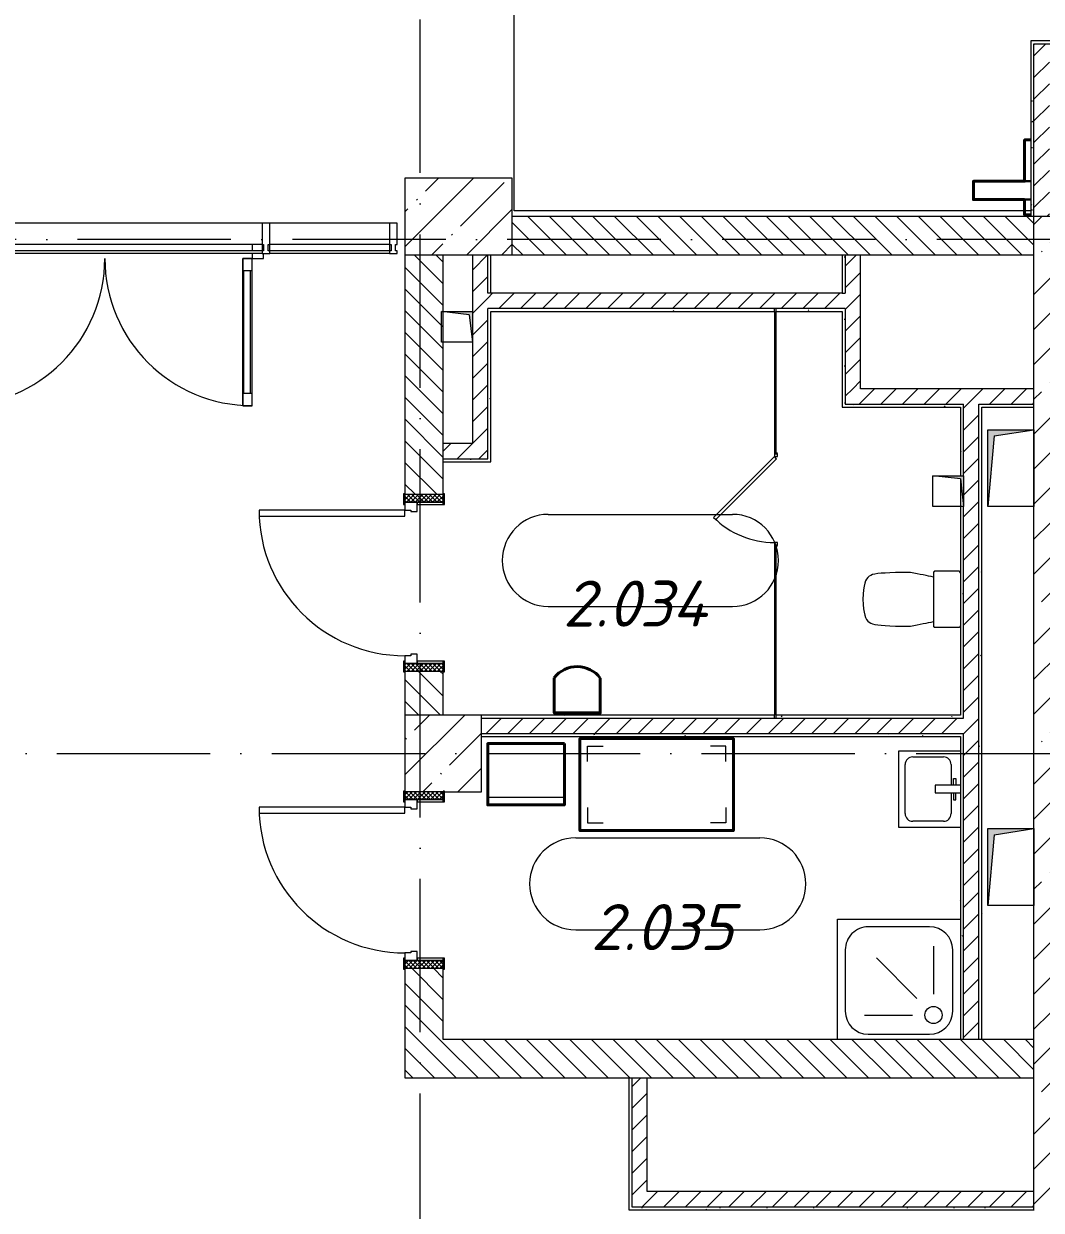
# Model space of a CAD drawing. Header units: millimetres. Extents: x -6467 to 105918, y -7090 to 92481.
# Drawn here: x 90767 to 97397, y 48954 to 56688 of the extents above; entities that cross this region are included whole.
import ezdxf

# ---------------------------------------------------------------- set-up
doc = ezdxf.new("R2010")
doc.units = ezdxf.units.MM
doc.linetypes.add('50_200_ШТРИХ_1Т_ш5_п1_п1_', pattern=[1400, 1000, -200, 0, -200])
doc.linetypes.add('IMPORT-200_ШТРИХ__ш1_п0_6_ _4_', pattern=[128000, 80000, -48000])
for name, color, linetype, lineweight, true_color in [('A-AREA-IDEN-1', 7, 'Continuous', 9, 0xaaaaaa), ('A-DOOR-1', 7, 'Continuous', 5, 0xaaaaaa), ('A-DOOR-FRAM-1', 7, 'Continuous', 9, 0xaaaaaa), ('A-DOOR-OPNG-1', 7, 'Continuous', 30, 0xaaaaaa), ('A-GENM-1', 7, 'Continuous', 9, 0xaaaaaa), ('A-WALL-2', 7, 'Continuous', 5, 0xaaaaaa), ('A-WALL-FNSH-2', 7, 'Continuous', 5, 0xaaaaaa), ('I-WALL-1', 7, 'Continuous', 5, 0x787878), ('M-EQPM-1', 7, 'Continuous', 9, 0xaaaaaa), ('M-EQPM-2', 7, 'Continuous', 9, 0xe2e2e2), ('P-SANR-FIXT-1', 7, 'Continuous', 9, 0xaaaaaa), ('мебель 2 этаж-1', 7, 'Continuous', 40, 0xaaaaaa), ('Оси-3', 7, '50_200_ШТРИХ_1Т_ш5_п1_п1_', 9, 0xaaaaaa), ('ТХ_функционал-13', 7, 'IMPORT-200_ШТРИХ__ш1_п0_6_ _4_', 20, 0xaaaaaa), ('ТХ_функционал-2', 7, 'Continuous', 40, 0xaaaaaa), ('ТХ_функционал-4', 7, 'Continuous', 20, 0xaaaaaa), ('ТХ_функционал-9', 7, 'Continuous', 30, 0xaaaaaa)]:
    doc.layers.add(name, color=color, linetype=linetype, lineweight=lineweight, true_color=true_color)
for name, color, linetype, lineweight in [('A-DETL-GENF', 7, 'Continuous', 9), ('A-DOOR', 7, 'Continuous', 9), ('A-DOOR-2', 7, 'Continuous', 5), ('A-DOOR-FRAM', 7, 'Continuous', 9), ('A-DOOR-FRAM-2', 7, 'Continuous', 5), ('A-GLAZ-CWMG', 7, 'Continuous', 9), ('A-GLAZ-CWMG-1', 7, 'Continuous', 20), ('A-WALL', 7, 'Continuous', 5), ('A-WALL-FNSH-1', 7, 'Continuous', 5), ('I-WALL', 7, 'Continuous', 5), ('S-COLS', 7, 'Continuous', 9), ('S-COLS-1', 7, 'Continuous', 5)]:
    doc.layers.add(name, color=color, linetype=linetype, lineweight=lineweight)
doc.styles.add('ISOCPEUR_I', font='isocpeui.ttf', dxfattribs={"height": 300})
pattern_1 = [(45, (0, 0), (-228.0985, 228.0985), []), (45, (228.1, 0), (-228.0985, 228.0985), [403.225, -80.645, 6.706, -73.939])]
pattern_2 = [(135, (0, 0), (-70.71068, -70.71068), [])]
pattern_3 = [(0, (0, 0), (406.4, 101.6), [6.706, -298.094, 6.706, -298.094, -1625.6]), (0, (0, 0), (406.4, 101.6), [-609.6, 6.706, -602.894, 6.706, -298.094, -711.2]), (0, (0, 0), (406.4, 101.6), [-1524, 6.706, -196.494, 6.706, -501.294]), (120, (152.4, 50.8), (-291.18818, 301.15272), [6.706, -298.094, 6.706, -298.094, -1625.6]), (120, (152.4, 50.8), (-291.18818, 301.15272), [-609.6, 6.706, -602.894, 6.706, -298.094, -711.2]), (120, (152.4, 50.8), (-291.18818, 301.15272), [-1524, 6.706, -196.494, 6.706, -501.294]), (240, (203.2, 254), (-115.21182, -402.75272), [6.706, -298.094, 6.706, -298.094, -1625.6]), (240, (203.2, 254), (-115.21182, -402.75272), [-609.6, 6.706, -602.894, 6.706, -298.094, -711.2]), (240, (203.2, 254), (-115.21182, -402.75272), [-1524, 6.706, -196.494, 6.706, -501.294])]
pattern_4 = [(45, (0, 0), (-70.71068, 70.71068), [])]
pattern_5 = [(135, (1751.41, 189.685), (-14.14214, -14.14214), []), (225, (1751.41, 189.685), (14.14214, -14.14214), [])]
pattern_6 = [(45, (-371.384, 189.685), (-14.1421, 14.1421), []), (135, (-371.384, 189.685), (-14.1421, -14.1421), [])]

# ---------------------------------------------------------------- blocks, each defined once
blk = doc.blocks.new('DOR_ДУ_распашная__1Ст_Прямоугольная2 - Вн_Д-9_ДДГ 600х1850h_С_у-29181152-АИ_План этажа Радиаторы_2')
at = {"layer": 'A-DOOR-1'}
for p, q in [((-116, 402), (-130.1, 387.8)), ((-130.1, 387.8), (265.9, -8.1)), ((280, 6), (-116, 402)), ((265.9, -8.1), (280, 6))]:
    blk.add_line(p, q, dxfattribs=at)
blk.add_arc((280, 6), 560, 135, 180, dxfattribs=at)
at = {"layer": 'A-DOOR-FRAM-1'}
for p, q in [((-280, 6), (-300, 6)), ((-280, -14), (-280, 6)), ((280, 6), (280, -14)), ((300, 6), (280, 6)), ((-300, -14), (-280, -14)), ((280, -14), (300, -14))]:
    blk.add_line(p, q, dxfattribs=at)
at = {"layer": 'A-DOOR-OPNG-1'}
for p, q in [((-300, 6), (-300, -14)), ((300, -14), (300, 6))]:
    blk.add_line(p, q, dxfattribs=at)
blk = doc.blocks.new('SND_Унитаз_Santek_HEO - Santek HEO_ 365х635х785_ выпуск-прямой_ PN4_5_ Х-резьба НР DN15_ К-гл_кон_ П DN100-V2-АИ_План этажа Радиаторы_2')
at = {"layer": 'P-SANR-FIXT-1'}
for p, q in [((-182.5, -10), (-182.5, -165.8)), ((182.5, -165.8), (182.5, -10)), ((-172.5, -175.8), (172.5, -175.8)), ((-175, -325.6), (-175, -423.4)), ((175, -423.4), (175, -325.6))]:
    blk.add_line(p, q, dxfattribs=at)
for centre, start, end in [((-172.5, -10), 90, 180), ((-172.5, -10), 105, 180), ((172.5, -10), 360, 90), ((172.5, -10), 45, 90), ((172.5, -10), 360, 30), ((-172.5, -165.8), 180, 270), ((-172.5, -165.8), 180, 210), ((-172.5, -165.8), 240, 255), ((172.5, -165.8), 270, 360), ((172.5, -165.8), 270, 315), ((172.5, -165.8), 330, 360)]:
    blk.add_arc(centre, 10, start, end, dxfattribs=at)
for points in [[(-145, -174.9), (-153.6, -214.5), (-163, -263.9), (-175, -325.6)], [(175, -325.6), (163, -263.9), (153.6, -214.5), (145, -174.9)]]:
    blk.add_open_spline(points, degree=3, dxfattribs=at)
for points, knots in [([(-175, -423.4), (-169.2, -526.5), (-168.1, -609.5), (-96, -631.3), (0, -634.5)], [0, 0, 0, 0, 0.2757876, 0.5440111, 0.5440111, 0.5440111, 0.5440111]), ([(0, -634.5), (96, -631.3), (168.1, -609.5), (169.2, -526.5), (175, -423.4)], [0, 0, 0, 0, 0.2682234, 0.5440111, 0.5440111, 0.5440111, 0.5440111])]:
    blk.add_open_spline(points, degree=3, knots=knots, dxfattribs=at)
blk = doc.blocks.new('SND_2D_Раковина1 - 400х300-V23-АИ_План этажа Радиаторы_2')
at = {"layer": 'P-SANR-FIXT-1'}
for p, q in [((-250, -220), (-250, 180)), ((-25, 180), (-25, 15)), ((25, 15), (25, 180)), ((250, 180), (250, -220)), ((-160, 120), (-25, 120)), ((-70, 150), (-25, 150)), ((-70, 135), (-70, 150)), ((-25, 135), (-70, 135)), ((70, 150), (25, 150)), ((25, 135), (70, 135)), ((25, 120), (160, 120)), ((70, 135), (70, 150)), ((-210, -130), (-210, 70)), ((-25, 15), (25, 15)), ((210, 70), (210, -130)), ((250, -220), (-250, -220)), ((160, -180), (-160, -180))]:
    blk.add_line(p, q, dxfattribs=at)
for centre, start, end in [((-160, 70), 90, 180), ((160, 70), 0, 90), ((-160, -130), 180, 270), ((160, -130), 270, 0)]:
    blk.add_arc(centre, 50, start, end, dxfattribs=at)
blk = doc.blocks.new('SND_2D_Душ - Прямоугольный 800x800-V24-АИ_План этажа Радиаторы_2')
at = {"layer": 'P-SANR-FIXT-1'}
for p, q in [((15, 800), (350, 800)), ((350, 800), (800, 800)), ((800, 800), (800, 350)), ((350, 750), (200, 750)), ((600, 750), (350, 750)), ((175, 625), (175, 310.9)), ((50, 600), (50, 200)), ((546.9, 546.9), (282.8, 282.8)), ((750, 350), (750, 600)), ((750, 200), (750, 350)), ((800, 350), (800, 0)), ((625, 175), (310.9, 175)), ((200, 50), (600, 50))]:
    blk.add_line(p, q, dxfattribs=at)
blk.add_circle((175, 175), 55.8, dxfattribs=at)
for centre, start, end in [((200, 600), 90, 180), ((600, 600), 360, 90), ((200, 200), 180, 270), ((600, 200), 270, 0)]:
    blk.add_arc(centre, 150, start, end, dxfattribs=at)
blk = doc.blocks.new('110_Дверь_СКБ_1Ст_Внутренняя - СОШ_Д-04_Дв_1150_900_x2100h_туалет для мальчиков_ туалет для девочек-25551690-АИ_План этажа Радиаторы_2')
at = {"layer": 'A-DOOR-2'}
h = blk.add_hatch(dxfattribs=at)
h.set_pattern_fill('FP_50', color=256, style=0, pattern_type=2)
h.set_pattern_definition(pattern_5)
h.paths.add_polyline_path([(537.5, -125), (587.5, -125), (587.5, 125), (537.5, 125)])
at = {"layer": 'A-DOOR-FRAM-2'}
h = blk.add_hatch(dxfattribs=at)
h.set_pattern_fill('FP_51', color=256, style=0, pattern_type=2)
h.set_pattern_definition(pattern_6)
h.paths.add_polyline_path([(-562.5, -125), (-512.5, -125), (-512.5, 125), (-562.5, 125)])
at = {"layer": 'A-DOOR'}
for p, q in [((487.5, 1075), (447.5, 1075)), ((447.5, 1075), (447.5, 125)), ((487.5, 125), (487.5, 1075)), ((447.5, 125), (487.5, 125))]:
    blk.add_line(p, q, dxfattribs=at)
at = {"layer": 'A-DOOR-2'}
blk.add_arc((487.5, 125), 950, 90, 180, dxfattribs=at)
at = {"layer": 'A-DOOR-FRAM'}
for p, q in [((-497.5, 133), (-567.5, 133)), ((-567.5, 133), (-567.5, 125)), ((-567.5, 125), (-497.5, 125)), ((-512.5, 125), (-562.5, 125)), ((-562.5, 125), (-562.5, -125)), ((-462.5, 125), (-512.5, 125)), ((-512.5, 125), (-512.5, 45)), ((-512.5, -125), (-512.5, 125)), ((-497.5, 125), (-512.5, 125)), ((-512.5, 125), (-512.5, 124)), ((-512.5, 124), (-497.5, 124)), ((-497.5, 125), (-497.5, 133)), ((-497.5, 124), (-497.5, 125)), ((-462.5, 85), (-462.5, 125)), ((-452.5, 85), (-462.5, 85)), ((-452.5, 45), (-452.5, 85)), ((487.5, 85), (477.5, 85)), ((477.5, 85), (477.5, 45)), ((487.5, 125), (487.5, 85)), ((537.5, 125), (487.5, 125)), ((592.5, 133), (522.5, 133)), ((522.5, 133), (522.5, 125)), ((537.5, 125), (522.5, 125)), ((522.5, 125), (522.5, 124)), ((522.5, 125), (592.5, 125)), ((522.5, 124), (537.5, 124)), ((537.5, 45), (537.5, 125)), ((587.5, 125), (537.5, 125)), ((537.5, 125), (537.5, -125)), ((537.5, 124), (537.5, 125)), ((587.5, -125), (587.5, 125)), ((592.5, 125), (592.5, 133)), ((-512.5, 45), (-452.5, 45)), ((-497.5, 45), (-512.5, 45)), ((-512.5, 45), (-512.5, -125)), ((-497.5, -125), (-497.5, 45)), ((477.5, 45), (537.5, 45)), ((537.5, 45), (522.5, 45)), ((522.5, 45), (522.5, -125)), ((537.5, -125), (537.5, 45)), ((-497.5, -125), (-567.5, -125)), ((-567.5, -125), (-567.5, -133)), ((-567.5, -133), (-497.5, -133)), ((-562.5, -125), (-512.5, -125)), ((-512.5, -125), (-497.5, -125)), ((-497.5, -133), (-497.5, -125)), ((522.5, -125), (537.5, -125)), ((592.5, -125), (522.5, -125)), ((522.5, -125), (522.5, -133)), ((522.5, -133), (592.5, -133)), ((537.5, -125), (587.5, -125)), ((592.5, -133), (592.5, -125))]:
    blk.add_line(p, q, dxfattribs=at)
blk = doc.blocks.new('Дверь_Витражная_СКБ_2Ст - ДВВ_ДАО_СОШ_Коридор EIW60-23200321-АИ_План этажа Радиаторы_2')
at = {"layer": 'A-DETL-GENF'}
for p, q in [((-960, 40), (-960, 0)), ((-960, 0), (-960, 40)), ((960, 40), (960, 0)), ((960, 40), (960, 0)), ((-1035, -50), (-1035, -17)), ((-1035, -17), (-1035, -50)), ((-960, -50), (-1035, -50)), ((-1035, -50), (-960, -50)), ((-960, -17), (-960, -50)), ((-960, -50), (-960, -17)), ((-900, -50), (-960, -50)), ((-960, -1010), (-960, -50)), ((-900, -50), (-960, -50)), ((-960, -50), (-960, -1010)), ((-900, -1010), (-900, -50)), ((-900, -1010), (-900, -50)), ((900, -50), (960, -50)), ((900, -1010), (900, -50)), ((900, -50), (900, -1010)), ((960, -50), (900, -50)), ((960, -17), (960, -50)), ((960, -17), (960, -50)), ((960, -1010), (960, -50)), ((960, -1010), (960, -50)), ((960, -50), (1035, -50)), ((960, -50), (1035, -50)), ((1035, -50), (1035, -17)), ((1035, -50), (1035, -17)), ((-960, -130), (-900, -130)), ((-950, -930), (-950, -130)), ((-906, -930), (-906, -130)), ((960, -130), (900, -130)), ((906, -930), (906, -130)), ((950, -930), (950, -130)), ((-960, -930), (-900, -930)), ((960, -930), (900, -930)), ((-960, -1010), (-900, -1010)), ((-960, -1010), (-900, -1010)), ((960, -1010), (900, -1010)), ((900, -1010), (960, -1010))]:
    blk.add_line(p, q, dxfattribs=at)
at = {"layer": 'A-DOOR-2'}
for p, q in [((-960, -1010), (-960, -50)), ((960, -1010), (960, -50))]:
    blk.add_line(p, q, dxfattribs=at)
for centre, start, end in [((-960, -50), 270, 0), ((960, -50), 180, 270)]:
    blk.add_arc(centre, 960, start, end, dxfattribs=at)
blk = doc.blocks.new('Прямоугольный импост - Импост структурный с накладкой - 180мм-21819183-АИ_План этажа Радиаторы_2')
at = {"layer": 'A-GLAZ-CWMG'}
for p, q in [((9600, 11206), (9600, 13256)), ((9617, 13256), (9657, 13256)), ((9617, 11206), (9617, 13256)), ((9657, 11206), (9657, 13256)), ((9797, 11206), (9797, 13256)), ((9657, 11206), (9617, 11206))]:
    blk.add_line(p, q, dxfattribs=at)
blk = doc.blocks.new('Прямоугольный импост - Импост структурный с накладкой - 180мм-26307533-АИ_План этажа Радиаторы_2')
at = {"layer": 'A-GLAZ-CWMG'}
for p, q in [((93150, 55388), (92370, 55388)), ((92370, 55208), (92370, 55248)), ((93150, 55248), (92370, 55248)), ((93150, 55248), (93150, 55208)), ((93150, 55208), (92370, 55208)), ((93150, 55191), (92370, 55191))]:
    blk.add_line(p, q, dxfattribs=at)
blk = doc.blocks.new('Прямоугольный импост - Импост структурный с накладкой - 180мм-20786475-АИ_План этажа Радиаторы_2')
at = {"layer": 'A-GLAZ-CWMG-1'}
for p, q in [((-25, 0), (-25, 17)), ((-25, 17), (25, 17)), ((-15, 0), (-25, 0)), ((-15, -40), (-15, 0)), ((25, 0), (15, 0)), ((15, 0), (15, -40)), ((25, 17), (25, 0)), ((-25, -180), (-25, -40)), ((-25, -40), (-15, -40)), ((15, -40), (25, -40)), ((25, -40), (25, -180)), ((25, -180), (-25, -180))]:
    blk.add_line(p, q, dxfattribs=at)
blk = doc.blocks.new('110_Дверь_СКБ_1Ст_Внутренняя - СОШ_Д-04_Дв_1150_900_x2100h_туалет для мальчиков_ туалет для девочек-25540137-АИ_План этажа Радиаторы_2')
at = {"layer": 'A-DOOR-2'}
h = blk.add_hatch(dxfattribs=at)
h.set_pattern_fill('FP_50', color=256, style=0, pattern_type=2)
h.set_pattern_definition(pattern_5)
h.paths.add_polyline_path([(587.5, -125), (587.5, 125), (537.5, 125), (537.5, -125)])
at = {"layer": 'A-DOOR-FRAM-2'}
h = blk.add_hatch(dxfattribs=at)
h.set_pattern_fill('FP_51', color=256, style=0, pattern_type=2)
h.set_pattern_definition(pattern_6)
h.paths.add_polyline_path([(-512.5, -125), (-512.5, 125), (-562.5, 125), (-562.5, -125)])
at = {"layer": 'A-DOOR'}
for p, q in [((487.5, 1075), (447.5, 1075)), ((447.5, 1075), (447.5, 125)), ((487.5, 125), (487.5, 1075)), ((447.5, 125), (487.5, 125))]:
    blk.add_line(p, q, dxfattribs=at)
at = {"layer": 'A-DOOR-2'}
blk.add_arc((487.5, 125), 950, 90, 180, dxfattribs=at)
at = {"layer": 'A-DOOR-FRAM'}
for p, q in [((-497.5, 133), (-567.5, 133)), ((-567.5, 133), (-567.5, 125)), ((-567.5, 125), (-497.5, 125)), ((-512.5, 125), (-562.5, 125)), ((-562.5, 125), (-562.5, -125)), ((-462.5, 125), (-512.5, 125)), ((-512.5, 125), (-512.5, 45)), ((-512.5, -125), (-512.5, 125)), ((-497.5, 125), (-512.5, 125)), ((-512.5, 125), (-512.5, 124)), ((-512.5, 124), (-497.5, 124)), ((-497.5, 125), (-497.5, 133)), ((-497.5, 124), (-497.5, 125)), ((-462.5, 85), (-462.5, 125)), ((-452.5, 85), (-462.5, 85)), ((-452.5, 45), (-452.5, 85)), ((487.5, 85), (477.5, 85)), ((477.5, 85), (477.5, 45)), ((487.5, 125), (487.5, 85)), ((537.5, 125), (487.5, 125)), ((592.5, 133), (522.5, 133)), ((522.5, 133), (522.5, 125)), ((537.5, 125), (522.5, 125)), ((522.5, 125), (522.5, 124)), ((522.5, 125), (592.5, 125)), ((522.5, 124), (537.5, 124)), ((537.5, 45), (537.5, 125)), ((587.5, 125), (537.5, 125)), ((537.5, 125), (537.5, -125)), ((537.5, 124), (537.5, 125)), ((587.5, -125), (587.5, 125)), ((592.5, 125), (592.5, 133)), ((-512.5, 45), (-452.5, 45)), ((-497.5, 45), (-512.5, 45)), ((-512.5, 45), (-512.5, -125)), ((-497.5, -125), (-497.5, 45)), ((477.5, 45), (537.5, 45)), ((537.5, 45), (522.5, 45)), ((522.5, 45), (522.5, -125)), ((537.5, -125), (537.5, 45)), ((-497.5, -125), (-567.5, -125)), ((-567.5, -125), (-567.5, -133)), ((-567.5, -133), (-497.5, -133)), ((-562.5, -125), (-512.5, -125)), ((-512.5, -125), (-497.5, -125)), ((-497.5, -133), (-497.5, -125)), ((522.5, -125), (537.5, -125)), ((592.5, -125), (522.5, -125)), ((522.5, -125), (522.5, -133)), ((522.5, -133), (592.5, -133)), ((537.5, -125), (587.5, -125)), ((592.5, -133), (592.5, -125))]:
    blk.add_line(p, q, dxfattribs=at)
blk = doc.blocks.new('BSC_Колонна _Прямоугольная - 500х700-V316-АИ_План этажа Радиаторы_2')
at = {"layer": 'S-COLS-1'}
h = blk.add_hatch(dxfattribs=at)
h.set_pattern_fill('FP_212', color=256, style=0, pattern_type=2)
h.set_pattern_definition([(315, (-55431.04, 93600), (228.0985, 228.0985), []), (315, (-55431.04, 93371.9), (228.0985, 228.0985), [403.225, -80.645, 6.706, -73.939])])
h.paths.add_polyline_path([(-250, 350), (-250, -350), (250, -350), (250, 350)])
for p, q in [((250, 350), (-250, 350)), ((-250, 350), (-250, -350)), ((250, -350), (250, 350)), ((-250, -350), (250, -350))]:
    blk.add_line(p, q, dxfattribs=at)
blk = doc.blocks.new('Канал вертикальный прямоугольный - Шахта - значок проема-24087344-АИ_План этажа Радиаторы_2')
at = {"layer": 'M-EQPM-2'}
blk.add_hatch(color=256, dxfattribs=at).paths.add_polyline_path([(-150, -250), (-110, 210), (150, 250), (-150, 250), (-150, 244.5)])
at = {"layer": 'M-EQPM-1'}
for p, q in [((-150, -250), (-150, 250)), ((-150, 250), (150, 250)), ((-110, 210), (150, 250)), ((150, 250), (150, -250)), ((-110, 210), (-150, -250)), ((150, -250), (-150, -250))]:
    blk.add_line(p, q, dxfattribs=at)
blk = doc.blocks.new('Канал вертикальный прямоугольный - Шахта - значок проема-24087360-АИ_План этажа Радиаторы_2')
at = {"layer": 'M-EQPM-2'}
blk.add_hatch(color=256, dxfattribs=at).paths.add_polyline_path([(100, 100), (-100, 100), (-100, -100), (-80, 80)])
at = {"layer": 'M-EQPM-1'}
for p, q in [((-100, -100), (-100, 100)), ((-100, 100), (100, 100)), ((-80, 80), (-100, -100)), ((-80, 80), (100, 100)), ((100, 100), (100, -100)), ((100, -100), (-100, -100))]:
    blk.add_line(p, q, dxfattribs=at)
blk = doc.blocks.new('Канал вертикальный прямоугольный - Шахта - значок проема-24087362-АИ_План этажа Радиаторы_2')
at = {"layer": 'M-EQPM-2'}
blk.add_hatch(color=256, dxfattribs=at).paths.add_polyline_path([(100, 100), (-100, 100), (-100, -100), (-80, 80)])
at = {"layer": 'M-EQPM-1'}
for p, q in [((-100, -100), (-100, 100)), ((-100, 100), (100, 100)), ((-80, 80), (-100, -100)), ((-80, 80), (100, 100)), ((100, 100), (100, -100)), ((100, -100), (-100, -100))]:
    blk.add_line(p, q, dxfattribs=at)
blk = doc.blocks.new('BSC_Колонна _Прямоугольная - 500х500-V366-АИ_План этажа Радиаторы_2')
at = {"layer": 'S-COLS-1'}
h = blk.add_hatch(dxfattribs=at)
h.set_pattern_fill('FP_252', color=256, style=0, pattern_type=2)
h.set_pattern_definition([(45, (-93500, -51931.04), (-228.0985, 228.0985), []), (45, (-93271.9, -51931.04), (-228.0985, 228.0985), [403.225, -80.645, 6.706, -73.939])])
h.paths.add_polyline_path([(0, -250), (0, -245), (8, -245), (8, -250), (250, -250), (250, 250), (-250, 250), (-250, -250)])
for p, q in [((250, 250), (-250, 250)), ((-250, 250), (-250, -245)), ((250, -250), (250, 250)), ((8, -250), (250, -250))]:
    blk.add_line(p, q, dxfattribs=at)
blk = doc.blocks.new('АР_Перемычка1 - АР_Перемычка-25551726-АИ_План этажа Радиаторы_2')
at = {"layer": 'A-GENM-1'}
blk.add_line((-250, -125), (-242, -125), dxfattribs=at)
blk = doc.blocks.new('АР_Перемычка1 - АР_Перемычка-25538977-АИ_План этажа Радиаторы_2')
at = {"layer": 'A-GENM-1'}
blk.add_line((-250, -125), (-243, -125), dxfattribs=at)
blk = doc.blocks.new('мебель 2 этаж-28800768-АИ_План этажа Радиаторы_2')
at = {"layer": 'ТХ_функционал-13', "flags": 128}
blk.add_lwpolyline([(99593.5, 57184.2), (96225.5, 57184.2), (96225.5, 64491.2)], dxfattribs=at)
at = {"layer": 'ТХ_функционал-2', "flags": 128}
for points in [[(99593.5, 57645.3), (99552.2, 57645.3), (99552.2, 57375.7), (99218.4, 57375.7), (99218.4, 57257), (99552.2, 57257), (99552.2, 57156.3), (99593.7, 57156.3)], [(96787.4, 54137.2), (96787.4, 53910.8), (96487.4, 53910.8), (96487.4, 54140)]]:
    blk.add_lwpolyline(points, dxfattribs=at)
for points in [[(96553.3, 53710.7), (96053.3, 53710.7), (96053.3, 53310.7), (96553.3, 53310.7)], [(96654.9, 53743.2), (96654.9, 53143.2), (97654.9, 53143.2), (97654.9, 53743.2)], [(96654.9, 53143.2), (97654.9, 53143.2), (97654.9, 53743.2), (96654.9, 53743.2)]]:
    blk.add_lwpolyline(points, close=True, dxfattribs=at)
at = {"layer": 'ТХ_функционал-2'}
blk.add_arc((96636.3, 54022.7), 189.6, 37.15172, 141.75467, dxfattribs=at)
at = {"layer": 'ТХ_функционал-4'}
blk.add_line((96053.3, 53360.7), (96553.3, 53360.7), dxfattribs=at)
at = {"layer": 'ТХ_функционал-4', "flags": 128}
for points in [[(99552.2, 57375.7), (99552.2, 57645.3), (99593.5, 57645.3)], [(99593.7, 57156.3), (99552.2, 57156.3), (99552.2, 57257)], [(96704.9, 53593.2), (96704.9, 53693.2), (96804.9, 53693.2)], [(97604.9, 53593.2), (97604.9, 53693.2), (97504.9, 53693.2)], [(96704.9, 53293.2), (96704.9, 53193.2), (96804.9, 53193.2)], [(97604.9, 53293.2), (97604.9, 53193.2), (97504.9, 53193.2)]]:
    blk.add_lwpolyline(points, dxfattribs=at)
at = {"layer": 'ТХ_функционал-9', "flags": 128}
blk.add_lwpolyline([(99593.5, 57257), (99218.4, 57257), (99218.4, 57375.7), (99593.5, 57375.7)], dxfattribs=at)
blk = doc.blocks.new('AAR_СКБ_Марка_помещения_1_5 ммп - Номер-27962133-АИ_План этажа Радиаторы_2')
at = {"layer": 'A-AREA-IDEN-1'}
for p, q in [((-2.987, 3), (3.013, 3)), ((-2.987, 0), (3.013, 0))]:
    blk.add_line(p, q, dxfattribs=at)
for centre, start, end in [((-2.987, 1.5), 90, 270), ((3.013, 1.5), 270, 90)]:
    blk.add_arc(centre, 1.5, start, end, dxfattribs=at)

msp = doc.modelspace()

# ---------------------------------------------------------------- hatches: boundary and pattern name
at = {"layer": 'A-WALL'}
h = msp.add_hatch(dxfattribs=at)
h.set_pattern_fill('FP_1', color=256, style=0, pattern_type=2)
h.set_pattern_definition(pattern_1)
h.paths.add_polyline_path([(100750, 55181), (100750, 55431), (97350, 55431), (97350, 55181), (99166.3, 55181)])
h = msp.add_hatch(dxfattribs=at)
h.set_pattern_fill('FP_1', color=256, style=0, pattern_type=2)
h.set_pattern_definition(pattern_1)
h.paths.add_polyline_path([(97600, 47081), (97600, 47296), (97350, 47296), (97350, 47081)])
h.paths.add_polyline_path([(97600, 48946), (97600, 55181), (97350, 55181), (97350, 48946), (97505.3, 48946)])
at = {"layer": 'I-WALL'}
h = msp.add_hatch(dxfattribs=at)
h.set_pattern_fill('FP_4', color=256, style=0, pattern_type=2)
h.set_pattern_definition(pattern_4)
h.paths.add_polyline_path([(97350, 55431), (97450, 55431), (97450, 56556), (97350, 56556), (97350, 56002.4)])
h = msp.add_hatch(dxfattribs=at)
h.set_pattern_fill('FP_2', color=256, style=0, pattern_type=2)
h.set_pattern_definition(pattern_2)
h.paths.add_polyline_path([(97350, 55181), (97350, 55431), (93950, 55431), (93950, 55181), (96220, 55181)])
h = msp.add_hatch(dxfattribs=at)
h.set_pattern_fill('FP_2', color=256, style=0, pattern_type=2)
h.set_pattern_definition(pattern_2)
h.paths.add_polyline_path([(93250, 49816), (93500, 49816), (93500, 50531), (93250, 50531), (93250, 50371)])
h.paths.add_polyline_path([(93250, 52181), (93500, 52181), (93500, 52468), (93250, 52468), (93250, 52463)])
h.paths.add_polyline_path([(93250, 53618), (93500, 53618), (93500, 54809.9), (93500, 54811), (93500, 55181), (93250, 55181), (93250, 53623)])
h = msp.add_hatch(dxfattribs=at)
h.set_pattern_fill('FP_4', color=256, style=0, pattern_type=2)
h.set_pattern_definition(pattern_4)
h.paths.add_polyline_path([(93790, 53951), (93790, 55181), (93690, 55181), (93690, 53951)])
h = msp.add_hatch(dxfattribs=at)
h.set_pattern_fill('FP_4', color=256, style=0, pattern_type=2)
h.set_pattern_definition(pattern_4)
h.paths.add_polyline_path([(96220, 54308.3), (96220, 55181), (96120, 55181), (96120, 54308.3)])
h = msp.add_hatch(dxfattribs=at)
h.set_pattern_fill('FP_4', color=256, style=0, pattern_type=2)
h.set_pattern_definition(pattern_4)
h.paths.add_polyline_path([(93790, 54831), (96120, 54831), (96120, 54931), (93790, 54931)])
h = msp.add_hatch(dxfattribs=at)
h.set_pattern_fill('FP_4', color=256, style=0, pattern_type=2)
h.set_pattern_definition(pattern_4)
h.paths.add_polyline_path([(96890, 54208.3), (97350, 54208.3), (97350, 54308.3), (96120, 54308.3), (96120, 54208.3)])
h = msp.add_hatch(dxfattribs=at)
h.set_pattern_fill('FP_4', color=256, style=0, pattern_type=2)
h.set_pattern_definition(pattern_4)
h.paths.add_polyline_path([(96990, 50066), (96990, 54208.3), (96890, 54208.3), (96890, 50066)])
h = msp.add_hatch(dxfattribs=at)
h.set_pattern_fill('FP_4', color=256, style=0, pattern_type=2)
h.set_pattern_definition(pattern_4)
h.paths.add_polyline_path([(93500, 53851), (93790, 53851), (93790, 53951), (93500, 53951)])
h = msp.add_hatch(dxfattribs=at)
h.set_pattern_fill('FP_4', color=256, style=0, pattern_type=2)
h.set_pattern_definition(pattern_4)
h.paths.add_polyline_path([(96890, 52061), (96890, 52161), (93750, 52161), (93750, 52061), (96870, 52061)])
h = msp.add_hatch(dxfattribs=at)
h.set_pattern_fill('FP_2', color=256, style=0, pattern_type=2)
h.set_pattern_definition(pattern_2)
h.paths.add_polyline_path([(95844.3, 49816), (97350, 49816), (97350, 50066), (93500, 50066), (93500, 49816)])
h = msp.add_hatch(dxfattribs=at)
h.set_pattern_fill('FP_4', color=256, style=0, pattern_type=2)
h.set_pattern_definition(pattern_4)
h.paths.add_polyline_path([(94730, 48976), (94830, 48976), (94830, 49816), (94730, 49816)])
h = msp.add_hatch(dxfattribs=at)
h.set_pattern_fill('FP_4', color=256, style=0, pattern_type=2)
h.set_pattern_definition(pattern_4)
h.paths.add_polyline_path([(97350, 48976), (97350, 49076), (94830, 49076), (94830, 48976), (95844.3, 48976)])
at = {"layer": 'I-WALL-1'}
h = msp.add_hatch(dxfattribs=at)
h.set_pattern_fill('FP_3', color=256, style=0, pattern_type=2)
h.set_pattern_definition(pattern_3)
h.paths.add_polyline_path([(97330, 55431), (97350, 55431), (97350, 56576), (97330, 56576), (97330, 56002.4)])
h = msp.add_hatch(dxfattribs=at)
h.set_pattern_fill('FP_3', color=256, style=0, pattern_type=2)
h.set_pattern_definition(pattern_3)
h.paths.add_polyline_path([(100850, 56556), (100870, 56556), (100870, 56576), (97350, 56576), (97350, 56556), (100827.3, 56556)])
h = msp.add_hatch(dxfattribs=at)
h.set_pattern_fill('FP_3', color=256, style=0, pattern_type=2)
h.set_pattern_definition(pattern_3)
h.paths.add_polyline_path([(93790, 53851), (93810, 53851), (93810, 54831), (93790, 54831), (93790, 53951)])
h.paths.add_polyline_path([(93810, 54931), (93810, 55181), (93790, 55181), (93790, 54931)])
h = msp.add_hatch(dxfattribs=at)
h.set_pattern_fill('FP_3', color=256, style=0, pattern_type=2)
h.set_pattern_definition(pattern_3)
h.paths.add_polyline_path([(96100, 54208.3), (96120, 54208.3), (96120, 54831), (96100, 54831), (96100, 54308.3)])
h.paths.add_polyline_path([(96100, 54931), (96120, 54931), (96120, 55181), (96100, 55181)])
h = msp.add_hatch(dxfattribs=at)
h.set_pattern_fill('FP_3', color=256, style=0, pattern_type=2)
h.set_pattern_definition(pattern_3)
h.paths.add_polyline_path([(95658, 54811), (95658, 54831), (93810, 54831), (93810, 54811), (94183.3, 54811)])
h.paths.add_polyline_path([(96100, 54811), (96100, 54831), (95670, 54831), (95670, 54811), (95844.3, 54811)])
h = msp.add_hatch(dxfattribs=at)
h.set_pattern_fill('FP_3', color=256, style=0, pattern_type=2)
h.set_pattern_definition(pattern_3)
h.paths.add_polyline_path([(96990, 54188.3), (97350, 54188.3), (97350, 54208.3), (96990, 54208.3)])
h.paths.add_polyline_path([(96100, 54188.3), (96890, 54188.3), (96890, 54208.3), (96100, 54208.3)])
h = msp.add_hatch(dxfattribs=at)
h.set_pattern_fill('FP_3', color=256, style=0, pattern_type=2)
h.set_pattern_definition(pattern_3)
h.paths.add_polyline_path([(96890, 50066), (96890, 52061), (96870, 52061), (96870, 50066)])
h.paths.add_polyline_path([(96890, 52161), (96890, 53541), (96870, 53721), (96870, 52161)])
h.paths.add_polyline_path([(96885.5, 53741), (96890, 53741), (96890, 54188.3), (96870, 54188.3), (96870, 53741)])
h = msp.add_hatch(dxfattribs=at)
h.set_pattern_fill('FP_3', color=256, style=0, pattern_type=2)
h.set_pattern_definition(pattern_3)
h.paths.add_polyline_path([(96990, 50066), (97010, 50066), (97010, 54188.3), (96990, 54188.3), (96990, 50371)])
h = msp.add_hatch(dxfattribs=at)
h.set_pattern_fill('FP_3', color=256, style=0, pattern_type=2)
h.set_pattern_definition(pattern_3)
h.paths.add_polyline_path([(93500, 53831), (93810, 53831), (93810, 53851), (93500, 53851)])
h = msp.add_hatch(dxfattribs=at)
h.set_pattern_fill('FP_3', color=256, style=0, pattern_type=2)
h.set_pattern_definition(pattern_3)
h.paths.add_polyline_path([(96674.8, 52161), (96870, 52161), (96870, 52181), (95670, 52181), (95670, 52161), (95844.3, 52161)])
h.paths.add_polyline_path([(95658, 52161), (95658, 52181), (93750, 52181), (93750, 52161), (94183.3, 52161)])
h = msp.add_hatch(dxfattribs=at)
h.set_pattern_fill('FP_3', color=256, style=0, pattern_type=2)
h.set_pattern_definition(pattern_3)
h.paths.add_polyline_path([(95844.3, 52041), (96870, 52041), (96870, 52061), (93750, 52061), (93750, 52041), (94183.3, 52041)])
h = msp.add_hatch(dxfattribs=at)
h.set_pattern_fill('FP_3', color=256, style=0, pattern_type=2)
h.set_pattern_definition(pattern_3)
h.paths.add_polyline_path([(94730, 48956), (94730, 49816), (94710, 49816), (94710, 48956)])
h = msp.add_hatch(dxfattribs=at)
h.set_pattern_fill('FP_3', color=256, style=0, pattern_type=2)
h.set_pattern_definition(pattern_3)
h.paths.add_polyline_path([(97350, 48956), (97350, 48976), (94730, 48976), (94730, 48956), (95844.3, 48956)])

# ---------------------------------------------------------------- linework, layer by layer
at = {"layer": 'A-WALL'}
for p, q in [((97350, 56556), (100850, 56556)), ((97350, 55431), (97350, 56556)), ((100750, 55431), (93950, 55431)), ((97350, 48951), (97350, 55431)), ((93250, 55181), (93250, 53623)), ((93500, 54811), (93500, 55181)), ((93790, 54931), (93790, 55181)), ((93950, 55181), (97350, 55181)), ((96120, 55181), (96120, 54931)), ((93810, 54931), (93790, 54931)), ((96100, 54931), (96120, 54931)), ((93500, 53623), (93500, 54809.9)), ((93790, 53851), (93790, 54831)), ((96120, 54831), (93790, 54831)), ((96120, 54831), (96120, 54208.3)), ((96120, 54208.3), (96890, 54208.3)), ((96890, 53741), (96890, 54208.3)), ((96990, 50066), (96990, 54208.3)), ((96990, 54208.3), (97350, 54208.3)), ((93500, 53851), (93790, 53851)), ((96890, 52161), (96890, 53541)), ((93250, 52463), (93250, 52181)), ((93500, 52181), (93500, 52463)), ((93750, 52161), (96890, 52161)), ((93750, 52061), (96890, 52061)), ((96890, 50066), (96890, 52061)), ((93250, 50526), (93250, 49816)), ((93500, 50066), (93500, 50526)), ((97350, 50066), (93500, 50066)), ((93250, 49816), (97350, 49816)), ((94730, 49816), (94730, 48976)), ((94730, 48976), (97350, 48976))]:
    msp.add_line(p, q, dxfattribs=at)
at = {"layer": 'A-WALL-2'}
for p, q in [((95658, 54811), (95658, 54831)), ((95670, 54811), (95670, 54831)), ((95658, 52161), (95658, 52181)), ((95670, 52161), (95670, 52181))]:
    msp.add_line(p, q, dxfattribs=at)
at = {"layer": 'A-WALL-FNSH-1'}
for p, q in [((100870, 56576), (97330, 56576)), ((97330, 56576), (97330, 55431)), ((93690, 55181), (93690, 54811)), ((93810, 54931), (93810, 55181)), ((96100, 55181), (96100, 54931)), ((96220, 54308.3), (96220, 55181)), ((96100, 54931), (93810, 54931)), ((93810, 54811), (95658, 54811)), ((93810, 53831), (93810, 54811)), ((95670, 54811), (96100, 54811)), ((96100, 54811), (96100, 54188.3)), ((93690, 54611), (93690, 53951)), ((97350, 54308.3), (96220, 54308.3)), ((96100, 54188.3), (96870, 54188.3)), ((96870, 54188.3), (96870, 53741)), ((97010, 50066), (97010, 54188.3)), ((97010, 54188.3), (97350, 54188.3)), ((93690, 53951), (93500, 53951)), ((93500, 53831), (93810, 53831)), ((96870, 53721), (96870, 52181)), ((95658, 52181), (93750, 52181)), ((96870, 52181), (95670, 52181)), ((93750, 52041), (96870, 52041)), ((96870, 52041), (96870, 50066)), ((94710, 49816), (94710, 48956)), ((94830, 49076), (94830, 49816)), ((97350, 49076), (94830, 49076)), ((97350, 48956), (97350, 49076)), ((94710, 48956), (97350, 48956))]:
    msp.add_line(p, q, dxfattribs=at)
at = {"layer": 'A-WALL-FNSH-2'}
for p, q in [((95658, 54811), (95658, 53886)), ((95670, 53886), (95670, 54811)), ((95658, 53286), (95658, 52181)), ((95670, 52181), (95670, 53286))]:
    msp.add_line(p, q, dxfattribs=at)
at = {"layer": 'Оси-3'}
for p, q in [((93350, -5889.7), (93350, 91281)), ((104718, 55281), (-5267.3, 55281)), ((68580.7, 51931), (104718, 51931))]:
    msp.add_line(p, q, dxfattribs=at)

# ---------------------------------------------------------------- block references
at = {"layer": 'A-AREA-IDEN-1', "xscale": 199.9999999999999, "yscale": 199.9999999999999, "zscale": 199.9999999999999}
for p in [(94782.5, 52889.5), (94960.7, 50781.1)]:
    msp.add_blockref('AAR_СКБ_Марка_помещения_1_5 ммп - Номер-27962133-АИ_План этажа Радиаторы_2', p, dxfattribs=at)
at = {"layer": 'A-DOOR-1', "rotation": 90}
msp.add_blockref('DOR_ДУ_распашная__1Ст_Прямоугольная2 - Вн_Д-9_ДДГ 600х1850h_С_у-29181152-АИ_План этажа Радиаторы_2', (95664, 53586), dxfattribs=at)
at = {"layer": 'A-DOOR-2'}
msp.add_blockref('Дверь_Витражная_СКБ_2Ст - ДВВ_ДАО_СОШ_Коридор EIW60-23200321-АИ_План этажа Радиаторы_2', (91295, 55208), dxfattribs=at)
at = {"layer": 'A-DOOR-2', "rotation": 89.9999999999999}
for name, p in [('110_Дверь_СКБ_1Ст_Внутренняя - СОШ_Д-04_Дв_1150_900_x2100h_туалет для мальчиков_ туалет для девочек-25540137-АИ_План этажа Радиаторы_2', (93375, 53030.5)), ('110_Дверь_СКБ_1Ст_Внутренняя - СОШ_Д-04_Дв_1150_900_x2100h_туалет для мальчиков_ туалет для девочек-25551690-АИ_План этажа Радиаторы_2', (93375, 51093.5))]:
    msp.add_blockref(name, p, dxfattribs=at)
at = {"layer": 'A-GENM-1', "rotation": 89.9999999999999}
for name, p in [('АР_Перемычка1 - АР_Перемычка-25538977-АИ_План этажа Радиаторы_2', (93375, 52468)), ('АР_Перемычка1 - АР_Перемычка-25551726-АИ_План этажа Радиаторы_2', (93375, 50531))]:
    msp.add_blockref(name, p, dxfattribs=at)
at = {"layer": 'A-GLAZ-CWMG', "rotation": 89.99999999999986}
msp.add_blockref('Прямоугольный импост - Импост структурный с накладкой - 180мм-21819183-АИ_План этажа Радиаторы_2', (103526, 45591), dxfattribs=at)
at = {"layer": 'A-GLAZ-CWMG', "extrusion": (0, 0, -1), "rotation": 180}
for p in [(-92345, 55208), (-93175, 55208)]:
    msp.add_blockref('Прямоугольный импост - Импост структурный с накладкой - 180мм-20786475-АИ_План этажа Радиаторы_2', p, dxfattribs=at)
at = {"layer": 'A-GLAZ-CWMG'}
msp.add_blockref('Прямоугольный импост - Импост структурный с накладкой - 180мм-26307533-АИ_План этажа Радиаторы_2', (0, 0), dxfattribs=at)
at = {"layer": 'M-EQPM-1', "rotation": 269.9999999999989}
for name, p in [('Канал вертикальный прямоугольный - Шахта - значок проема-24087362-АИ_План этажа Радиаторы_2', (93590, 54711)), ('Канал вертикальный прямоугольный - Шахта - значок проема-24087360-АИ_План этажа Радиаторы_2', (96790, 53641))]:
    msp.add_blockref(name, p, dxfattribs=at)
at = {"layer": 'M-EQPM-1'}
for p in [(97200, 53791), (97200, 51191)]:
    msp.add_blockref('Канал вертикальный прямоугольный - Шахта - значок проема-24087344-АИ_План этажа Радиаторы_2', p, dxfattribs=at)
at = {"layer": 'P-SANR-FIXT-1'}
for name, p, rotation in [('SND_Унитаз_Santek_HEO - Santek HEO_ 365х635х785_ выпуск-прямой_ PN4_5_ Х-резьба НР DN15_ К-гл_кон_ П DN100-V2-АИ_План этажа Радиаторы_2', (96870, 52936), 269.9999999999997), ('SND_2D_Раковина1 - 400х300-V23-АИ_План этажа Радиаторы_2', (96690, 51698.7), 269.9999999999997), ('SND_2D_Душ - Прямоугольный 800x800-V24-АИ_План этажа Радиаторы_2', (96870, 50051), 89.9999999999999)]:
    msp.add_blockref(name, p, dxfattribs=dict(at, rotation=rotation))
at = {"layer": 'S-COLS', "rotation": 89.9999999999999}
msp.add_blockref('BSC_Колонна _Прямоугольная - 500х700-V316-АИ_План этажа Радиаторы_2', (93600, 55431), dxfattribs=at)
at = {"layer": 'S-COLS'}
msp.add_blockref('BSC_Колонна _Прямоугольная - 500х500-V366-АИ_План этажа Радиаторы_2', (93500, 51931), dxfattribs=at)
at = {"layer": 'мебель 2 этаж-1'}
msp.add_blockref('мебель 2 этаж-28800768-АИ_План этажа Радиаторы_2', (-2263.5, -1715.2), dxfattribs=at)

# ---------------------------------------------------------------- texts
at = {"layer": 'A-AREA-IDEN-1', "char_height": 300, "attachment_point": 8, "line_spacing_factor": 1.139951, "style": 'ISOCPEUR_I'}
for s, insert, width in [('\\pt2540.001,5079.999,7620,10160.001,12699.999,15240,17780.001,20319.999,22860,25400.001,27939.999,30480,33020.001,35559.999,38100,40640.001,43179.999,45720,48260.001,50799.999,53340,55880.001,58419.999,60960,63500.001,66039.999,68580,71120.001,73659.999,76200,78740.001,81279.999;2.034', (94747.8, 52758), 992), ('\\pt2540.001,5079.999,7620,10160.001,12699.999,15240,17780.001,20319.999,22860,25400.001,27939.999,30480,33020.001,35559.999,38100,40640.001,43179.999,45720,48260.001,50799.999,53340,55880.001,58419.999,60960,63500.001,66039.999,68580,71120.001,73659.999,76200,78740.001,81279.999;2.035', (94925.9, 50649.6), 952)]:
    msp.add_mtext(s, dxfattribs=dict(at, insert=insert, width=width))

doc.saveas('drawing.dxf')
